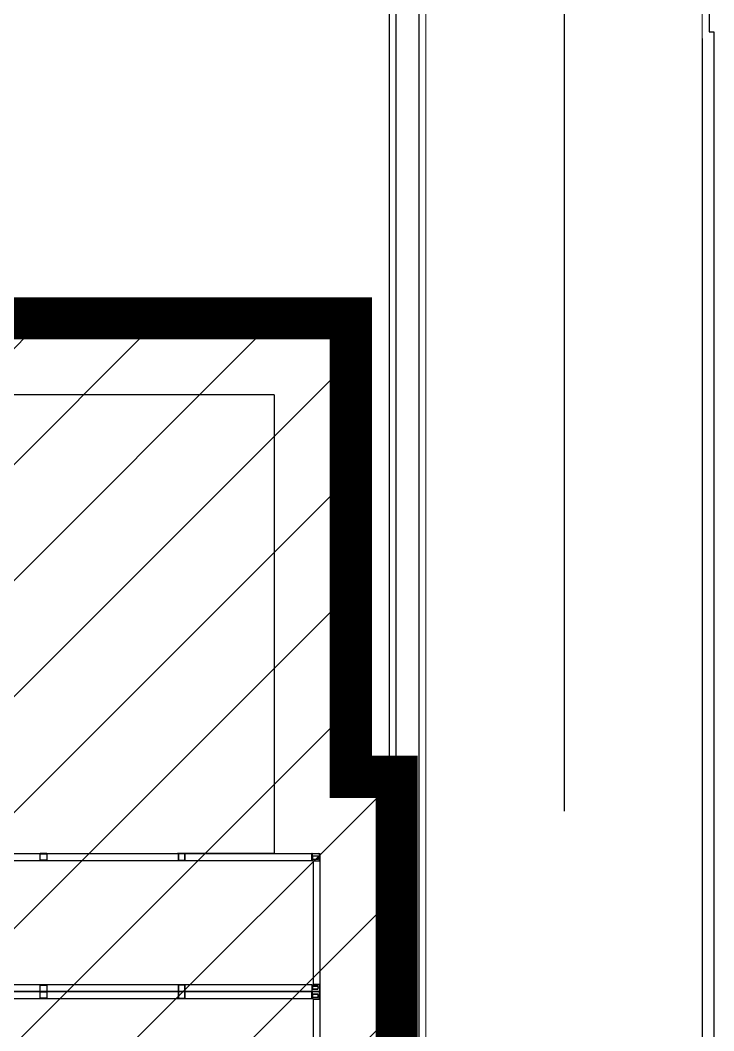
# Model space of a CAD drawing. Header units: millimetres. Extents: x 4080735 to 4152075, y -451436 to -400976.
# Drawn here: x 4148140 to 4149043, y -406378 to -405061 of the extents above; entities that cross this region are included whole.
import ezdxf

# ---------------------------------------------------------------- set-up
doc = ezdxf.new("R2010")
doc.units = ezdxf.units.MM
doc.header["$LTSCALE"] = 60
doc.linetypes.add('CENTER', pattern=[2, 1.25, -0.25, 0.25, -0.25])
doc.layers.add('3', color=3, linetype='Continuous')
doc.layers.add('C_CEN', color=1, linetype='CENTER')
doc.layers.add('DITCH', color=7, linetype='Continuous', lineweight=0)
doc.layers.add('ROAD', color=4, linetype='Continuous', lineweight=0)

# ---------------------------------------------------------------- blocks, each defined once
blk = doc.blocks.new('KEY PLAN_NEW')
at = {"color": 253}
for p, q in [((-703.74, -1172.74), (-983.86, -1172.74)), ((-703.74, -1172.74), (-703.74, -1371.94)), ((-805.36, -1374.94), (-805.36, -1371.94)), ((-802.36, -1371.94), (-805.36, -1371.94)), ((-805.24, -1372.06), (-802.48, -1372.06)), ((-805.24, -1372.06), (-802.48, -1372.06)), ((-805.24, -1374.82), (-805.24, -1372.06)), ((-802.48, -1372.06), (-802.48, -1374.82)), ((-802.36, -1371.94), (-802.36, -1374.94)), ((-703.74, -1371.94), (-745.74, -1371.94)), ((-745.36, -1371.94), (-745.36, -1374.94)), ((-745.36, -1371.94), (-742.36, -1371.94)), ((-742.48, -1372.06), (-745.24, -1372.06)), ((-742.48, -1372.06), (-745.24, -1372.06)), ((-745.24, -1372.06), (-745.24, -1374.82)), ((-742.48, -1374.82), (-742.48, -1372.06)), ((-742.36, -1374.94), (-742.36, -1371.94)), ((-980.3, -1374.94), (-687.42, -1374.94)), ((-805.36, -1374.94), (-802.36, -1374.94)), ((-802.48, -1374.82), (-805.24, -1374.82)), ((-742.36, -1374.94), (-745.36, -1374.94)), ((-745.24, -1374.82), (-742.48, -1374.82)), ((-687.42, -1374.94), (-686.86, -1374.94)), ((-686.86, -1375.18), (-686.86, -1374.94)), ((-686.86, -1375.18), (-686.86, -1428.7)), ((-687.42, -1428.94), (-980.3, -1428.94)), ((-805.36, -1431.94), (-805.36, -1428.94)), ((-802.36, -1428.94), (-805.36, -1428.94)), ((-805.24, -1429.06), (-802.48, -1429.06)), ((-805.24, -1429.06), (-802.48, -1429.06)), ((-805.24, -1431.82), (-805.24, -1429.06)), ((-802.48, -1429.06), (-802.48, -1431.82)), ((-802.36, -1428.94), (-802.36, -1431.94)), ((-745.36, -1428.94), (-745.36, -1431.94)), ((-745.36, -1428.94), (-742.36, -1428.94)), ((-742.48, -1429.06), (-745.24, -1429.06)), ((-742.48, -1429.06), (-745.24, -1429.06)), ((-745.24, -1429.06), (-745.24, -1431.82)), ((-742.48, -1431.82), (-742.48, -1429.06)), ((-742.36, -1431.94), (-742.36, -1428.94)), ((-687.42, -1428.94), (-686.86, -1428.94)), ((-686.86, -1428.7), (-686.86, -1428.94)), ((-980.3, -1434.94), (-687.42, -1434.94)), ((-805.36, -1434.94), (-805.36, -1431.94)), ((-802.36, -1431.94), (-805.36, -1431.94)), ((-805.36, -1431.94), (-802.36, -1431.94)), ((-805.36, -1434.94), (-802.36, -1434.94)), ((-802.48, -1431.82), (-805.24, -1431.82)), ((-805.24, -1432.06), (-802.48, -1432.06)), ((-805.24, -1432.06), (-802.48, -1432.06)), ((-805.24, -1434.82), (-805.24, -1432.06)), ((-802.48, -1434.82), (-805.24, -1434.82)), ((-802.48, -1432.06), (-802.48, -1434.82)), ((-802.36, -1431.94), (-802.36, -1434.94)), ((-745.36, -1431.94), (-745.36, -1434.94)), ((-745.36, -1431.94), (-742.36, -1431.94)), ((-742.36, -1431.94), (-745.36, -1431.94)), ((-742.36, -1434.94), (-745.36, -1434.94)), ((-745.24, -1431.82), (-742.48, -1431.82)), ((-742.48, -1432.06), (-745.24, -1432.06)), ((-742.48, -1432.06), (-745.24, -1432.06)), ((-745.24, -1432.06), (-745.24, -1434.82)), ((-745.24, -1434.82), (-742.48, -1434.82)), ((-742.48, -1434.82), (-742.48, -1432.06)), ((-742.36, -1434.94), (-742.36, -1431.94)), ((-687.42, -1434.94), (-686.86, -1434.94)), ((-686.86, -1435.18), (-686.86, -1434.94)), ((-686.86, -1435.18), (-686.86, -1488.7))]:
    blk.add_line(p, q, dxfattribs=at)
at = {"color": 253, "linetype": 'Continuous'}
for p, q in [((-687.42, -1374.94), (-687.42, -1371.94)), ((-687.42, -1372.06), (-687.3, -1372.06)), ((-687.3, -1372.06), (-687.3, -1371.94)), ((-687.3, -1372.06), (-687.3, -1374.94)), ((-684.27, -1372.06), (-687.3, -1372.06)), ((-687.02, -1372.97), (-684.76, -1372.97)), ((-684.83, -1373.09), (-686.96, -1373.09)), ((-684.27, -1372.06), (-684.27, -1371.94)), ((-683.98, -1372.06), (-683.98, -1372.06)), ((-683.98, -1372.06), (-683.98, -1372.06)), ((-683.98, -1372.35), (-683.86, -1372.35)), ((-683.98, -1375.06), (-683.98, -1372.35)), ((-684.76, -1374.48), (-687.02, -1374.48)), ((-686.96, -1374.36), (-684.83, -1374.36)), ((-686.86, -1375.06), (-683.98, -1375.06)), ((-686.86, -1375.18), (-683.86, -1375.18)), ((-683.86, -1375.06), (-683.98, -1375.06)), ((-683.98, -1375.18), (-683.98, -1375.06)), ((-687.42, -1428.94), (-687.42, -1431.94)), ((-687.3, -1431.82), (-687.3, -1428.94)), ((-684.76, -1429.41), (-687.02, -1429.41)), ((-687.02, -1430.92), (-684.76, -1430.92)), ((-686.96, -1429.53), (-684.83, -1429.53)), ((-684.83, -1430.8), (-686.96, -1430.8)), ((-686.86, -1428.7), (-683.86, -1428.7)), ((-686.86, -1428.82), (-683.98, -1428.82)), ((-683.98, -1428.7), (-683.98, -1428.82)), ((-683.86, -1428.82), (-683.98, -1428.82)), ((-683.98, -1428.82), (-683.98, -1431.53)), ((-687.42, -1431.82), (-687.3, -1431.82)), ((-687.42, -1434.94), (-687.42, -1431.94)), ((-687.42, -1432.06), (-687.3, -1432.06)), ((-687.3, -1431.82), (-687.3, -1431.94)), ((-684.27, -1431.82), (-687.3, -1431.82)), ((-687.3, -1432.06), (-687.3, -1431.94)), ((-687.3, -1432.06), (-687.3, -1434.94)), ((-684.27, -1432.06), (-687.3, -1432.06)), ((-687.02, -1432.97), (-684.76, -1432.97)), ((-684.76, -1434.48), (-687.02, -1434.48)), ((-684.83, -1433.09), (-686.96, -1433.09)), ((-686.96, -1434.36), (-684.83, -1434.36)), ((-686.86, -1435.06), (-683.98, -1435.06)), ((-686.86, -1435.18), (-683.86, -1435.18)), ((-684.27, -1431.82), (-684.27, -1431.94)), ((-684.27, -1432.06), (-684.27, -1431.94)), ((-683.98, -1431.53), (-683.86, -1431.53)), ((-683.98, -1431.82), (-683.98, -1431.82)), ((-683.98, -1431.82), (-683.98, -1431.82)), ((-683.98, -1432.06), (-683.98, -1432.06)), ((-683.98, -1432.06), (-683.98, -1432.06)), ((-683.98, -1432.35), (-683.86, -1432.35)), ((-683.98, -1435.06), (-683.98, -1432.35)), ((-683.86, -1435.06), (-683.98, -1435.06)), ((-683.98, -1435.18), (-683.98, -1435.06))]:
    blk.add_line(p, q, dxfattribs=at)
at = {"color": 253}
for points in [[(-983.86, -1431.94), (-983.86, -1371.94), (-683.86, -1371.94), (-683.86, -1431.94)], [(-983.86, -1491.94), (-983.86, -1431.94), (-683.86, -1431.94), (-683.86, -1491.94)]]:
    blk.add_lwpolyline(points, close=True, dxfattribs=at)
at = {"color": 253, "linetype": 'Continuous'}
for centre, radius, start, end in [((-687.3, -1372.06), 0.12, 90, 180), ((-685.89, -1373.72), 1.36, 146.2792, 213.7208), ((-685.89, -1373.72), 1.24, 149.1964, 210.8036), ((-685.89, -1373.72), 1.24, 329.1964, 30.8036), ((-685.89, -1373.72), 1.36, 326.2792, 33.7208), ((-684.27, -1372.35), 0.41, 0, 90), ((-684.27, -1372.35), 0.29, 0, 90), ((-683.98, -1375.06), 0.12, 270, 0), ((-685.89, -1430.16), 1.36, 146.2792, 213.7208), ((-685.89, -1430.16), 1.24, 149.1964, 210.8036), ((-685.89, -1430.16), 1.24, 329.1964, 30.8036), ((-685.89, -1430.16), 1.36, 326.2792, 33.7208), ((-683.98, -1428.82), 0.12, 0, 90), ((-687.3, -1431.82), 0.12, 180, 270), ((-687.3, -1432.06), 0.12, 90, 180), ((-685.89, -1433.72), 1.36, 146.2792, 213.7208), ((-685.89, -1433.72), 1.24, 149.1964, 210.8036), ((-685.89, -1433.72), 1.24, 329.1964, 30.8036), ((-685.89, -1433.72), 1.36, 326.2792, 33.7208), ((-684.27, -1431.53), 0.41, 270, 0), ((-684.27, -1431.53), 0.29, 270, 0), ((-684.27, -1432.35), 0.41, 0, 90), ((-684.27, -1432.35), 0.29, 0, 90), ((-683.98, -1435.06), 0.12, 270, 0)]:
    blk.add_arc(centre, radius, start, end, dxfattribs=at)
for points, knots in [([(-687.02, -1372.97), (-687.02, -1372.97, 46), (-687.02, -1372.97, 46), (-687.02, -1372.97, 46), (-687.02, -1372.97, 46), (-687.02, -1372.97, 46), (-687.02, -1372.98, 46), (-687.02, -1372.98, 46), (-687.02, -1372.98, 46), (-687.01, -1372.99, 46), (-687.01, -1372.99, 46), (-687.01, -1373, 46), (-687, -1373, 46), (-687, -1373.01, 46), (-687, -1373.01, 46), (-687, -1373.01, 46), (-687, -1373.01, 46), (-687, -1373.01, 46), (-687, -1373.02, 46), (-687, -1373.02, 46), (-686.99, -1373.03, 46), (-686.99, -1373.03, 46), (-686.99, -1373.04, 46), (-686.98, -1373.04, 46), (-686.98, -1373.04, 46), (-686.98, -1373.04, 46), (-686.98, -1373.04, 46), (-686.98, -1373.05, 46), (-686.98, -1373.05, 46), (-686.98, -1373.05, 46), (-686.98, -1373.05, 46), (-686.98, -1373.06, 46), (-686.97, -1373.06, 46), (-686.97, -1373.06, 46), (-686.97, -1373.07, 46), (-686.97, -1373.07, 46), (-686.97, -1373.07, 46), (-686.97, -1373.07, 46), (-686.97, -1373.07, 46), (-686.97, -1373.07, 46), (-686.96, -1373.07, 46), (-686.96, -1373.08, 46), (-686.96, -1373.08, 46), (-686.96, -1373.08, 46), (-686.96, -1373.08, 46), (-686.96, -1373.08, 46), (-686.96, -1373.08, 46), (-686.96, -1373.08, 46), (-686.96, -1373.09, 46), (-686.96, -1373.09, 46), (-686.96, -1373.09, 46), (-686.96, -1373.09, 46), (-686.96, -1373.09, 46), (-686.96, -1373.09, 46)], [0, 0, 0, 0, 0.00782, 0.00782, 0.015639, 0.031279, 0.031279, 0.062557, 0.062557, 0.125114, 0.125114, 0.187671, 0.187671, 0.21895, 0.21895, 0.234589, 0.234589, 0.250228, 0.250228, 0.312785, 0.312785, 0.375342, 0.375342, 0.437899, 0.437899, 0.453538, 0.453538, 0.469178, 0.469178, 0.500456, 0.500456, 0.563013, 0.563013, 0.62557, 0.62557, 0.641209, 0.641209, 0.656849, 0.656849, 0.688127, 0.688127, 0.750684, 0.750684, 0.813241, 0.813241, 0.828881, 0.828881, 0.84452, 0.84452, 0.875798, 0.875798, 0.938355, 1, 1, 1, 1]), ([(-684.76, -1372.97), (-684.76, -1372.97, 46), (-684.76, -1372.97, 46), (-684.76, -1372.97, 46), (-684.76, -1372.97, 46), (-684.76, -1372.97, 46), (-684.76, -1372.98, 46), (-684.77, -1372.98, 46), (-684.77, -1372.98, 46), (-684.77, -1372.99, 46), (-684.77, -1372.99, 46), (-684.78, -1373, 46), (-684.78, -1373, 46), (-684.78, -1373.01, 46), (-684.78, -1373.01, 46), (-684.78, -1373.01, 46), (-684.78, -1373.01, 46), (-684.78, -1373.01, 46), (-684.79, -1373.02, 46), (-684.79, -1373.02, 46), (-684.79, -1373.03, 46), (-684.79, -1373.03, 46), (-684.8, -1373.04, 46), (-684.8, -1373.04, 46), (-684.8, -1373.04, 46), (-684.8, -1373.04, 46), (-684.8, -1373.04, 46), (-684.8, -1373.05, 46), (-684.8, -1373.05, 46), (-684.8, -1373.05, 46), (-684.81, -1373.05, 46), (-684.81, -1373.06, 46), (-684.81, -1373.06, 46), (-684.81, -1373.06, 46), (-684.81, -1373.07, 46), (-684.81, -1373.07, 46), (-684.82, -1373.07, 46), (-684.82, -1373.07, 46), (-684.82, -1373.07, 46), (-684.82, -1373.07, 46), (-684.82, -1373.07, 46), (-684.82, -1373.08, 46), (-684.82, -1373.08, 46), (-684.82, -1373.08, 46), (-684.82, -1373.08, 46), (-684.82, -1373.08, 46), (-684.82, -1373.08, 46), (-684.82, -1373.08, 46), (-684.82, -1373.09, 46), (-684.82, -1373.09, 46), (-684.83, -1373.09, 46), (-684.83, -1373.09, 46), (-684.83, -1373.09, 46), (-684.83, -1373.09, 46)], [0, 0, 0, 0, 0.00782, 0.00782, 0.015639, 0.031279, 0.031279, 0.062557, 0.062557, 0.125114, 0.125114, 0.187671, 0.187671, 0.21895, 0.21895, 0.234589, 0.234589, 0.250228, 0.250228, 0.312785, 0.312785, 0.375342, 0.375342, 0.437899, 0.437899, 0.453538, 0.453538, 0.469178, 0.469178, 0.500456, 0.500456, 0.563013, 0.563013, 0.62557, 0.62557, 0.641209, 0.641209, 0.656849, 0.656849, 0.688127, 0.688127, 0.750684, 0.750684, 0.813241, 0.813241, 0.828881, 0.828881, 0.84452, 0.84452, 0.875798, 0.875798, 0.938355, 1, 1, 1, 1]), ([(-686.96, -1374.36), (-686.96, -1374.36, 46), (-686.96, -1374.36, 46), (-686.96, -1374.36, 46), (-686.96, -1374.36, 46), (-686.96, -1374.36, 46), (-686.96, -1374.36, 46), (-686.96, -1374.36, 46), (-686.96, -1374.36, 46), (-686.96, -1374.36, 46), (-686.96, -1374.37, 46), (-686.96, -1374.37, 46), (-686.96, -1374.37, 46), (-686.96, -1374.37, 46), (-686.97, -1374.38, 46), (-686.97, -1374.38, 46), (-686.97, -1374.38, 46), (-686.97, -1374.38, 46), (-686.97, -1374.38, 46), (-686.97, -1374.38, 46), (-686.97, -1374.38, 46), (-686.97, -1374.39, 46), (-686.98, -1374.39, 46), (-686.98, -1374.39, 46), (-686.98, -1374.4, 46), (-686.98, -1374.4, 46), (-686.98, -1374.4, 46), (-686.98, -1374.4, 46), (-686.98, -1374.4, 46), (-686.98, -1374.4, 46), (-686.98, -1374.41, 46), (-686.99, -1374.41, 46), (-686.99, -1374.42, 46), (-686.99, -1374.42, 46), (-687, -1374.43, 46), (-687, -1374.43, 46), (-687, -1374.44, 46), (-687, -1374.44, 46), (-687, -1374.44, 46), (-687, -1374.44, 46), (-687, -1374.44, 46), (-687, -1374.44, 46), (-687.01, -1374.45, 46), (-687.01, -1374.45, 46), (-687.01, -1374.46, 46), (-687.02, -1374.46, 46), (-687.02, -1374.47, 46), (-687.02, -1374.47, 46), (-687.02, -1374.47, 46), (-687.02, -1374.48, 46), (-687.02, -1374.48, 46), (-687.02, -1374.48, 46), (-687.02, -1374.48, 46), (-687.02, -1374.48, 46)], [0, 0, 0, 0, 0.06206, 0.12459, 0.12459, 0.155854, 0.155854, 0.171487, 0.171487, 0.187119, 0.187119, 0.249648, 0.249648, 0.312178, 0.312178, 0.343442, 0.343442, 0.359075, 0.359075, 0.374707, 0.374707, 0.437236, 0.437236, 0.499766, 0.499766, 0.53103, 0.53103, 0.546663, 0.546663, 0.562295, 0.562295, 0.624824, 0.624824, 0.687353, 0.687353, 0.749883, 0.749883, 0.765515, 0.765515, 0.781147, 0.781147, 0.812412, 0.812412, 0.874941, 0.874941, 0.937471, 0.937471, 0.968735, 0.968735, 0.984368, 0.992184, 0.992184, 1, 1, 1, 1]), ([(-684.83, -1374.36), (-684.83, -1374.36, 46), (-684.83, -1374.36, 46), (-684.83, -1374.36, 46), (-684.82, -1374.36, 46), (-684.82, -1374.36, 46), (-684.82, -1374.36, 46), (-684.82, -1374.36, 46), (-684.82, -1374.36, 46), (-684.82, -1374.36, 46), (-684.82, -1374.37, 46), (-684.82, -1374.37, 46), (-684.82, -1374.37, 46), (-684.82, -1374.37, 46), (-684.82, -1374.38, 46), (-684.82, -1374.38, 46), (-684.82, -1374.38, 46), (-684.82, -1374.38, 46), (-684.81, -1374.38, 46), (-684.81, -1374.38, 46), (-684.81, -1374.38, 46), (-684.81, -1374.39, 46), (-684.81, -1374.39, 46), (-684.81, -1374.39, 46), (-684.8, -1374.4, 46), (-684.8, -1374.4, 46), (-684.8, -1374.4, 46), (-684.8, -1374.4, 46), (-684.8, -1374.4, 46), (-684.8, -1374.4, 46), (-684.8, -1374.41, 46), (-684.8, -1374.41, 46), (-684.79, -1374.42, 46), (-684.79, -1374.42, 46), (-684.79, -1374.43, 46), (-684.79, -1374.43, 46), (-684.78, -1374.44, 46), (-684.78, -1374.44, 46), (-684.78, -1374.44, 46), (-684.78, -1374.44, 46), (-684.78, -1374.44, 46), (-684.78, -1374.44, 46), (-684.78, -1374.45, 46), (-684.77, -1374.45, 46), (-684.77, -1374.46, 46), (-684.77, -1374.46, 46), (-684.77, -1374.47, 46), (-684.76, -1374.47, 46), (-684.76, -1374.47, 46), (-684.76, -1374.48, 46), (-684.76, -1374.48, 46), (-684.76, -1374.48, 46), (-684.76, -1374.48, 46), (-684.76, -1374.48, 46)], [0, 0, 0, 0, 0.06206, 0.12459, 0.12459, 0.155854, 0.155854, 0.171487, 0.171487, 0.187119, 0.187119, 0.249648, 0.249648, 0.312178, 0.312178, 0.343442, 0.343442, 0.359075, 0.359075, 0.374707, 0.374707, 0.437236, 0.437236, 0.499766, 0.499766, 0.53103, 0.53103, 0.546663, 0.546663, 0.562295, 0.562295, 0.624824, 0.624824, 0.687353, 0.687353, 0.749883, 0.749883, 0.765515, 0.765515, 0.781147, 0.781147, 0.812412, 0.812412, 0.874941, 0.874941, 0.937471, 0.937471, 0.968735, 0.968735, 0.984368, 0.992184, 0.992184, 1, 1, 1, 1]), ([(-686.96, -1429.53), (-686.96, -1429.53, 46), (-686.96, -1429.53, 46), (-686.96, -1429.53, 46), (-686.96, -1429.53, 46), (-686.96, -1429.53, 46), (-686.96, -1429.52, 46), (-686.96, -1429.52, 46), (-686.96, -1429.52, 46), (-686.96, -1429.52, 46), (-686.96, -1429.52, 46), (-686.96, -1429.52, 46), (-686.96, -1429.52, 46), (-686.96, -1429.51, 46), (-686.97, -1429.51, 46), (-686.97, -1429.51, 46), (-686.97, -1429.51, 46), (-686.97, -1429.51, 46), (-686.97, -1429.51, 46), (-686.97, -1429.51, 46), (-686.97, -1429.5, 46), (-686.97, -1429.5, 46), (-686.98, -1429.5, 46), (-686.98, -1429.49, 46), (-686.98, -1429.49, 46), (-686.98, -1429.49, 46), (-686.98, -1429.49, 46), (-686.98, -1429.48, 46), (-686.98, -1429.48, 46), (-686.98, -1429.48, 46), (-686.98, -1429.48, 46), (-686.99, -1429.48, 46), (-686.99, -1429.47, 46), (-686.99, -1429.47, 46), (-687, -1429.46, 46), (-687, -1429.46, 46), (-687, -1429.45, 46), (-687, -1429.45, 46), (-687, -1429.45, 46), (-687, -1429.45, 46), (-687, -1429.45, 46), (-687, -1429.44, 46), (-687.01, -1429.44, 46), (-687.01, -1429.43, 46), (-687.01, -1429.43, 46), (-687.02, -1429.42, 46), (-687.02, -1429.42, 46), (-687.02, -1429.42, 46), (-687.02, -1429.41, 46), (-687.02, -1429.41, 46), (-687.02, -1429.41, 46), (-687.02, -1429.41, 46), (-687.02, -1429.41, 46), (-687.02, -1429.41, 46)], [0, 0, 0, 0, 0.06206, 0.12459, 0.12459, 0.155854, 0.155854, 0.171487, 0.171487, 0.187119, 0.187119, 0.249648, 0.249648, 0.312178, 0.312178, 0.343442, 0.343442, 0.359075, 0.359075, 0.374707, 0.374707, 0.437236, 0.437236, 0.499766, 0.499766, 0.53103, 0.53103, 0.546663, 0.546663, 0.562295, 0.562295, 0.624824, 0.624824, 0.687353, 0.687353, 0.749883, 0.749883, 0.765515, 0.765515, 0.781147, 0.781147, 0.812412, 0.812412, 0.874941, 0.874941, 0.937471, 0.937471, 0.968735, 0.968735, 0.984368, 0.992184, 0.992184, 1, 1, 1, 1]), ([(-687.02, -1430.92), (-687.02, -1430.92, 46), (-687.02, -1430.92, 46), (-687.02, -1430.92, 46), (-687.02, -1430.92, 46), (-687.02, -1430.91, 46), (-687.02, -1430.91, 46), (-687.02, -1430.91, 46), (-687.02, -1430.9, 46), (-687.01, -1430.9, 46), (-687.01, -1430.89, 46), (-687.01, -1430.89, 46), (-687, -1430.88, 46), (-687, -1430.88, 46), (-687, -1430.88, 46), (-687, -1430.88, 46), (-687, -1430.88, 46), (-687, -1430.88, 46), (-687, -1430.87, 46), (-687, -1430.87, 46), (-686.99, -1430.86, 46), (-686.99, -1430.86, 46), (-686.99, -1430.85, 46), (-686.98, -1430.85, 46), (-686.98, -1430.84, 46), (-686.98, -1430.84, 46), (-686.98, -1430.84, 46), (-686.98, -1430.84, 46), (-686.98, -1430.84, 46), (-686.98, -1430.84, 46), (-686.98, -1430.83, 46), (-686.98, -1430.83, 46), (-686.97, -1430.83, 46), (-686.97, -1430.82, 46), (-686.97, -1430.82, 46), (-686.97, -1430.82, 46), (-686.97, -1430.82, 46), (-686.97, -1430.82, 46), (-686.97, -1430.82, 46), (-686.97, -1430.82, 46), (-686.96, -1430.81, 46), (-686.96, -1430.81, 46), (-686.96, -1430.81, 46), (-686.96, -1430.81, 46), (-686.96, -1430.8, 46), (-686.96, -1430.8, 46), (-686.96, -1430.8, 46), (-686.96, -1430.8, 46), (-686.96, -1430.8, 46), (-686.96, -1430.8, 46), (-686.96, -1430.8, 46), (-686.96, -1430.8, 46), (-686.96, -1430.8, 46), (-686.96, -1430.8, 46)], [0, 0, 0, 0, 0.00782, 0.00782, 0.015639, 0.031279, 0.031279, 0.062557, 0.062557, 0.125114, 0.125114, 0.187671, 0.187671, 0.21895, 0.21895, 0.234589, 0.234589, 0.250228, 0.250228, 0.312785, 0.312785, 0.375342, 0.375342, 0.437899, 0.437899, 0.453538, 0.453538, 0.469178, 0.469178, 0.500456, 0.500456, 0.563013, 0.563013, 0.62557, 0.62557, 0.641209, 0.641209, 0.656849, 0.656849, 0.688127, 0.688127, 0.750684, 0.750684, 0.813241, 0.813241, 0.828881, 0.828881, 0.84452, 0.84452, 0.875798, 0.875798, 0.938355, 1, 1, 1, 1]), ([(-684.83, -1429.53), (-684.83, -1429.53, 46), (-684.83, -1429.53, 46), (-684.83, -1429.53, 46), (-684.82, -1429.53, 46), (-684.82, -1429.53, 46), (-684.82, -1429.52, 46), (-684.82, -1429.52, 46), (-684.82, -1429.52, 46), (-684.82, -1429.52, 46), (-684.82, -1429.52, 46), (-684.82, -1429.52, 46), (-684.82, -1429.52, 46), (-684.82, -1429.51, 46), (-684.82, -1429.51, 46), (-684.82, -1429.51, 46), (-684.82, -1429.51, 46), (-684.82, -1429.51, 46), (-684.81, -1429.51, 46), (-684.81, -1429.51, 46), (-684.81, -1429.5, 46), (-684.81, -1429.5, 46), (-684.81, -1429.5, 46), (-684.81, -1429.49, 46), (-684.8, -1429.49, 46), (-684.8, -1429.49, 46), (-684.8, -1429.49, 46), (-684.8, -1429.48, 46), (-684.8, -1429.48, 46), (-684.8, -1429.48, 46), (-684.8, -1429.48, 46), (-684.8, -1429.48, 46), (-684.79, -1429.47, 46), (-684.79, -1429.47, 46), (-684.79, -1429.46, 46), (-684.79, -1429.46, 46), (-684.78, -1429.45, 46), (-684.78, -1429.45, 46), (-684.78, -1429.45, 46), (-684.78, -1429.45, 46), (-684.78, -1429.45, 46), (-684.78, -1429.44, 46), (-684.78, -1429.44, 46), (-684.77, -1429.43, 46), (-684.77, -1429.43, 46), (-684.77, -1429.42, 46), (-684.77, -1429.42, 46), (-684.76, -1429.42, 46), (-684.76, -1429.41, 46), (-684.76, -1429.41, 46), (-684.76, -1429.41, 46), (-684.76, -1429.41, 46), (-684.76, -1429.41, 46), (-684.76, -1429.41, 46)], [0, 0, 0, 0, 0.06206, 0.12459, 0.12459, 0.155854, 0.155854, 0.171487, 0.171487, 0.187119, 0.187119, 0.249648, 0.249648, 0.312178, 0.312178, 0.343442, 0.343442, 0.359075, 0.359075, 0.374707, 0.374707, 0.437236, 0.437236, 0.499766, 0.499766, 0.53103, 0.53103, 0.546663, 0.546663, 0.562295, 0.562295, 0.624824, 0.624824, 0.687353, 0.687353, 0.749883, 0.749883, 0.765515, 0.765515, 0.781147, 0.781147, 0.812412, 0.812412, 0.874941, 0.874941, 0.937471, 0.937471, 0.968735, 0.968735, 0.984368, 0.992184, 0.992184, 1, 1, 1, 1]), ([(-684.76, -1430.92), (-684.76, -1430.92, 46), (-684.76, -1430.92, 46), (-684.76, -1430.92, 46), (-684.76, -1430.92, 46), (-684.76, -1430.91, 46), (-684.76, -1430.91, 46), (-684.77, -1430.91, 46), (-684.77, -1430.9, 46), (-684.77, -1430.9, 46), (-684.77, -1430.89, 46), (-684.78, -1430.89, 46), (-684.78, -1430.88, 46), (-684.78, -1430.88, 46), (-684.78, -1430.88, 46), (-684.78, -1430.88, 46), (-684.78, -1430.88, 46), (-684.78, -1430.88, 46), (-684.79, -1430.87, 46), (-684.79, -1430.87, 46), (-684.79, -1430.86, 46), (-684.79, -1430.86, 46), (-684.8, -1430.85, 46), (-684.8, -1430.85, 46), (-684.8, -1430.84, 46), (-684.8, -1430.84, 46), (-684.8, -1430.84, 46), (-684.8, -1430.84, 46), (-684.8, -1430.84, 46), (-684.8, -1430.84, 46), (-684.81, -1430.83, 46), (-684.81, -1430.83, 46), (-684.81, -1430.83, 46), (-684.81, -1430.82, 46), (-684.81, -1430.82, 46), (-684.81, -1430.82, 46), (-684.82, -1430.82, 46), (-684.82, -1430.82, 46), (-684.82, -1430.82, 46), (-684.82, -1430.82, 46), (-684.82, -1430.81, 46), (-684.82, -1430.81, 46), (-684.82, -1430.81, 46), (-684.82, -1430.81, 46), (-684.82, -1430.8, 46), (-684.82, -1430.8, 46), (-684.82, -1430.8, 46), (-684.82, -1430.8, 46), (-684.82, -1430.8, 46), (-684.82, -1430.8, 46), (-684.83, -1430.8, 46), (-684.83, -1430.8, 46), (-684.83, -1430.8, 46), (-684.83, -1430.8, 46)], [0, 0, 0, 0, 0.00782, 0.00782, 0.015639, 0.031279, 0.031279, 0.062557, 0.062557, 0.125114, 0.125114, 0.187671, 0.187671, 0.21895, 0.21895, 0.234589, 0.234589, 0.250228, 0.250228, 0.312785, 0.312785, 0.375342, 0.375342, 0.437899, 0.437899, 0.453538, 0.453538, 0.469178, 0.469178, 0.500456, 0.500456, 0.563013, 0.563013, 0.62557, 0.62557, 0.641209, 0.641209, 0.656849, 0.656849, 0.688127, 0.688127, 0.750684, 0.750684, 0.813241, 0.813241, 0.828881, 0.828881, 0.84452, 0.84452, 0.875798, 0.875798, 0.938355, 1, 1, 1, 1]), ([(-687.02, -1432.97), (-687.02, -1432.97, 46), (-687.02, -1432.97, 46), (-687.02, -1432.97, 46), (-687.02, -1432.97, 46), (-687.02, -1432.97, 46), (-687.02, -1432.98, 46), (-687.02, -1432.98, 46), (-687.02, -1432.98, 46), (-687.01, -1432.99, 46), (-687.01, -1432.99, 46), (-687.01, -1433, 46), (-687, -1433, 46), (-687, -1433.01, 46), (-687, -1433.01, 46), (-687, -1433.01, 46), (-687, -1433.01, 46), (-687, -1433.01, 46), (-687, -1433.02, 46), (-687, -1433.02, 46), (-686.99, -1433.03, 46), (-686.99, -1433.03, 46), (-686.99, -1433.04, 46), (-686.98, -1433.04, 46), (-686.98, -1433.04, 46), (-686.98, -1433.04, 46), (-686.98, -1433.04, 46), (-686.98, -1433.05, 46), (-686.98, -1433.05, 46), (-686.98, -1433.05, 46), (-686.98, -1433.05, 46), (-686.98, -1433.06, 46), (-686.97, -1433.06, 46), (-686.97, -1433.06, 46), (-686.97, -1433.07, 46), (-686.97, -1433.07, 46), (-686.97, -1433.07, 46), (-686.97, -1433.07, 46), (-686.97, -1433.07, 46), (-686.97, -1433.07, 46), (-686.96, -1433.07, 46), (-686.96, -1433.08, 46), (-686.96, -1433.08, 46), (-686.96, -1433.08, 46), (-686.96, -1433.08, 46), (-686.96, -1433.08, 46), (-686.96, -1433.08, 46), (-686.96, -1433.08, 46), (-686.96, -1433.09, 46), (-686.96, -1433.09, 46), (-686.96, -1433.09, 46), (-686.96, -1433.09, 46), (-686.96, -1433.09, 46), (-686.96, -1433.09, 46)], [0, 0, 0, 0, 0.00782, 0.00782, 0.015639, 0.031279, 0.031279, 0.062557, 0.062557, 0.125114, 0.125114, 0.187671, 0.187671, 0.21895, 0.21895, 0.234589, 0.234589, 0.250228, 0.250228, 0.312785, 0.312785, 0.375342, 0.375342, 0.437899, 0.437899, 0.453538, 0.453538, 0.469178, 0.469178, 0.500456, 0.500456, 0.563013, 0.563013, 0.62557, 0.62557, 0.641209, 0.641209, 0.656849, 0.656849, 0.688127, 0.688127, 0.750684, 0.750684, 0.813241, 0.813241, 0.828881, 0.828881, 0.84452, 0.84452, 0.875798, 0.875798, 0.938355, 1, 1, 1, 1]), ([(-686.96, -1434.36), (-686.96, -1434.36, 46), (-686.96, -1434.36, 46), (-686.96, -1434.36, 46), (-686.96, -1434.36, 46), (-686.96, -1434.36, 46), (-686.96, -1434.36, 46), (-686.96, -1434.36, 46), (-686.96, -1434.36, 46), (-686.96, -1434.36, 46), (-686.96, -1434.37, 46), (-686.96, -1434.37, 46), (-686.96, -1434.37, 46), (-686.96, -1434.37, 46), (-686.97, -1434.38, 46), (-686.97, -1434.38, 46), (-686.97, -1434.38, 46), (-686.97, -1434.38, 46), (-686.97, -1434.38, 46), (-686.97, -1434.38, 46), (-686.97, -1434.38, 46), (-686.97, -1434.39, 46), (-686.98, -1434.39, 46), (-686.98, -1434.39, 46), (-686.98, -1434.4, 46), (-686.98, -1434.4, 46), (-686.98, -1434.4, 46), (-686.98, -1434.4, 46), (-686.98, -1434.4, 46), (-686.98, -1434.4, 46), (-686.98, -1434.41, 46), (-686.99, -1434.41, 46), (-686.99, -1434.42, 46), (-686.99, -1434.42, 46), (-687, -1434.43, 46), (-687, -1434.43, 46), (-687, -1434.44, 46), (-687, -1434.44, 46), (-687, -1434.44, 46), (-687, -1434.44, 46), (-687, -1434.44, 46), (-687, -1434.44, 46), (-687.01, -1434.45, 46), (-687.01, -1434.45, 46), (-687.01, -1434.46, 46), (-687.02, -1434.46, 46), (-687.02, -1434.47, 46), (-687.02, -1434.47, 46), (-687.02, -1434.47, 46), (-687.02, -1434.48, 46), (-687.02, -1434.48, 46), (-687.02, -1434.48, 46), (-687.02, -1434.48, 46), (-687.02, -1434.48, 46)], [0, 0, 0, 0, 0.06206, 0.12459, 0.12459, 0.155854, 0.155854, 0.171487, 0.171487, 0.187119, 0.187119, 0.249648, 0.249648, 0.312178, 0.312178, 0.343442, 0.343442, 0.359075, 0.359075, 0.374707, 0.374707, 0.437236, 0.437236, 0.499766, 0.499766, 0.53103, 0.53103, 0.546663, 0.546663, 0.562295, 0.562295, 0.624824, 0.624824, 0.687353, 0.687353, 0.749883, 0.749883, 0.765515, 0.765515, 0.781147, 0.781147, 0.812412, 0.812412, 0.874941, 0.874941, 0.937471, 0.937471, 0.968735, 0.968735, 0.984368, 0.992184, 0.992184, 1, 1, 1, 1]), ([(-684.76, -1432.97), (-684.76, -1432.97, 46), (-684.76, -1432.97, 46), (-684.76, -1432.97, 46), (-684.76, -1432.97, 46), (-684.76, -1432.97, 46), (-684.76, -1432.98, 46), (-684.77, -1432.98, 46), (-684.77, -1432.98, 46), (-684.77, -1432.99, 46), (-684.77, -1432.99, 46), (-684.78, -1433, 46), (-684.78, -1433, 46), (-684.78, -1433.01, 46), (-684.78, -1433.01, 46), (-684.78, -1433.01, 46), (-684.78, -1433.01, 46), (-684.78, -1433.01, 46), (-684.79, -1433.02, 46), (-684.79, -1433.02, 46), (-684.79, -1433.03, 46), (-684.79, -1433.03, 46), (-684.8, -1433.04, 46), (-684.8, -1433.04, 46), (-684.8, -1433.04, 46), (-684.8, -1433.04, 46), (-684.8, -1433.04, 46), (-684.8, -1433.05, 46), (-684.8, -1433.05, 46), (-684.8, -1433.05, 46), (-684.81, -1433.05, 46), (-684.81, -1433.06, 46), (-684.81, -1433.06, 46), (-684.81, -1433.06, 46), (-684.81, -1433.07, 46), (-684.81, -1433.07, 46), (-684.82, -1433.07, 46), (-684.82, -1433.07, 46), (-684.82, -1433.07, 46), (-684.82, -1433.07, 46), (-684.82, -1433.07, 46), (-684.82, -1433.08, 46), (-684.82, -1433.08, 46), (-684.82, -1433.08, 46), (-684.82, -1433.08, 46), (-684.82, -1433.08, 46), (-684.82, -1433.08, 46), (-684.82, -1433.08, 46), (-684.82, -1433.09, 46), (-684.82, -1433.09, 46), (-684.83, -1433.09, 46), (-684.83, -1433.09, 46), (-684.83, -1433.09, 46), (-684.83, -1433.09, 46)], [0, 0, 0, 0, 0.00782, 0.00782, 0.015639, 0.031279, 0.031279, 0.062557, 0.062557, 0.125114, 0.125114, 0.187671, 0.187671, 0.21895, 0.21895, 0.234589, 0.234589, 0.250228, 0.250228, 0.312785, 0.312785, 0.375342, 0.375342, 0.437899, 0.437899, 0.453538, 0.453538, 0.469178, 0.469178, 0.500456, 0.500456, 0.563013, 0.563013, 0.62557, 0.62557, 0.641209, 0.641209, 0.656849, 0.656849, 0.688127, 0.688127, 0.750684, 0.750684, 0.813241, 0.813241, 0.828881, 0.828881, 0.84452, 0.84452, 0.875798, 0.875798, 0.938355, 1, 1, 1, 1]), ([(-684.83, -1434.36), (-684.83, -1434.36, 46), (-684.83, -1434.36, 46), (-684.83, -1434.36, 46), (-684.82, -1434.36, 46), (-684.82, -1434.36, 46), (-684.82, -1434.36, 46), (-684.82, -1434.36, 46), (-684.82, -1434.36, 46), (-684.82, -1434.36, 46), (-684.82, -1434.37, 46), (-684.82, -1434.37, 46), (-684.82, -1434.37, 46), (-684.82, -1434.37, 46), (-684.82, -1434.38, 46), (-684.82, -1434.38, 46), (-684.82, -1434.38, 46), (-684.82, -1434.38, 46), (-684.81, -1434.38, 46), (-684.81, -1434.38, 46), (-684.81, -1434.38, 46), (-684.81, -1434.39, 46), (-684.81, -1434.39, 46), (-684.81, -1434.39, 46), (-684.8, -1434.4, 46), (-684.8, -1434.4, 46), (-684.8, -1434.4, 46), (-684.8, -1434.4, 46), (-684.8, -1434.4, 46), (-684.8, -1434.4, 46), (-684.8, -1434.41, 46), (-684.8, -1434.41, 46), (-684.79, -1434.42, 46), (-684.79, -1434.42, 46), (-684.79, -1434.43, 46), (-684.79, -1434.43, 46), (-684.78, -1434.44, 46), (-684.78, -1434.44, 46), (-684.78, -1434.44, 46), (-684.78, -1434.44, 46), (-684.78, -1434.44, 46), (-684.78, -1434.44, 46), (-684.78, -1434.45, 46), (-684.77, -1434.45, 46), (-684.77, -1434.46, 46), (-684.77, -1434.46, 46), (-684.77, -1434.47, 46), (-684.76, -1434.47, 46), (-684.76, -1434.47, 46), (-684.76, -1434.48, 46), (-684.76, -1434.48, 46), (-684.76, -1434.48, 46), (-684.76, -1434.48, 46), (-684.76, -1434.48, 46)], [0, 0, 0, 0, 0.06206, 0.12459, 0.12459, 0.155854, 0.155854, 0.171487, 0.171487, 0.187119, 0.187119, 0.249648, 0.249648, 0.312178, 0.312178, 0.343442, 0.343442, 0.359075, 0.359075, 0.374707, 0.374707, 0.437236, 0.437236, 0.499766, 0.499766, 0.53103, 0.53103, 0.546663, 0.546663, 0.562295, 0.562295, 0.624824, 0.624824, 0.687353, 0.687353, 0.749883, 0.749883, 0.765515, 0.765515, 0.781147, 0.781147, 0.812412, 0.812412, 0.874941, 0.874941, 0.937471, 0.937471, 0.968735, 0.968735, 0.984368, 0.992184, 0.992184, 1, 1, 1, 1])]:
    blk.add_open_spline(points, degree=3, knots=knots, dxfattribs=at)
at = {"layer": 'C_CEN', "color": 253, "linetype": 'CENTER', "lineweight": -3, "ltscale": 10}
blk.add_line((-577.86, -603.47), (-577.86, -1871.94), dxfattribs=at)
at = {"layer": 'DITCH', "color": 253, "lineweight": -3}
for p, q in [((-653.86, -603.47), (-653.86, -1871.94)), ((-650.86, -603.47), (-650.86, -1871.94)), ((-640.86, -603.47), (-640.86, -1871.94)), ((-514.87, -603.47), (-514.87, -1014.94)), ((-514.87, -1014.94), (-512.87, -1014.94)), ((-512.87, -1014.94), (-512.87, -1874.94)), ((-512.87, -1014.94), (-512.87, -1874.94))]:
    blk.add_line(p, q, dxfattribs=at)
at = {"layer": 'ROAD', "color": 253}
for p, q in [((-637.86, -603.47), (-637.86, -1871.94)), ((-517.86, -603.47), (-517.86, -1017.94))]:
    blk.add_line(p, q, dxfattribs=at)
at = {"layer": 'ROAD', "color": 253, "lineweight": -3}
blk.add_line((-517.87, -1017.94), (-517.87, -1871.94), dxfattribs=at)

msp = doc.modelspace()

# ---------------------------------------------------------------- hatches: boundary and pattern name
at = {"layer": '3'}
h = msp.add_hatch(dxfattribs=at)
h.set_pattern_fill('ANSI31', color=256, scale=855.36)
h.set_pattern_definition([(45, (-65702.36, -13536.25), (-75.603857, 75.603857), [])])
h.paths.add_polyline_path([(4145910.3, -405867.4), (4146090.3, -405867.4), (4146090.3, -405507.4), (4146630.3, -405507.4), (4146630.3, -405327.4), (4147730.3, -405327.4), (4147730.3, -405449.8), (4148570.7, -405449.8), (4148570.7, -406047.4), (4148630.3, -406047.4), (4148630.3, -407507.4), (4147379.3, -407507.4), (4147379.3, -407511.9), (4147370.3, -407511.9), (4147370.3, -407687.4), (4146810.3, -407687.4), (4146810.3, -407327.4), (4146450.3, -407327.4), (4146450.3, -406967.4), (4146090.3, -406967.4), (4146090.3, -406607.4), (4145550.3, -406607.4), (4145550.3, -406227.4), (4145910.3, -406227.4)])

# ---------------------------------------------------------------- linework, layer by layer
at = {"layer": '3', "const_width": 55}
msp.add_lwpolyline([(4145910.3, -405867.4), (4146090.3, -405867.4), (4146090.3, -405507.4), (4146630.3, -405507.4), (4146630.3, -405327.4), (4147730.3, -405327.4), (4147730.3, -405449.8), (4148570.7, -405449.8), (4148570.7, -406047.4), (4148630.3, -406047.4), (4148630.3, -407507.4), (4147379.3, -407507.4), (4147379.3, -407511.9), (4147370.3, -407511.9), (4147370.3, -407687.4), (4146810.3, -407687.4), (4146810.3, -407327.4), (4146450.3, -407327.4), (4146450.3, -406967.4), (4146090.3, -406967.4), (4146090.3, -406607.4), (4145550.3, -406607.4), (4145550.3, -406227.4), (4145910.3, -406227.4)], close=True, dxfattribs=at)

# ---------------------------------------------------------------- block references
at = {"xscale": 3, "yscale": 3, "zscale": 3}
msp.add_blockref('KEY PLAN_NEW', (4150581.9, -402031.5), dxfattribs=at)

doc.saveas('drawing.dxf')
